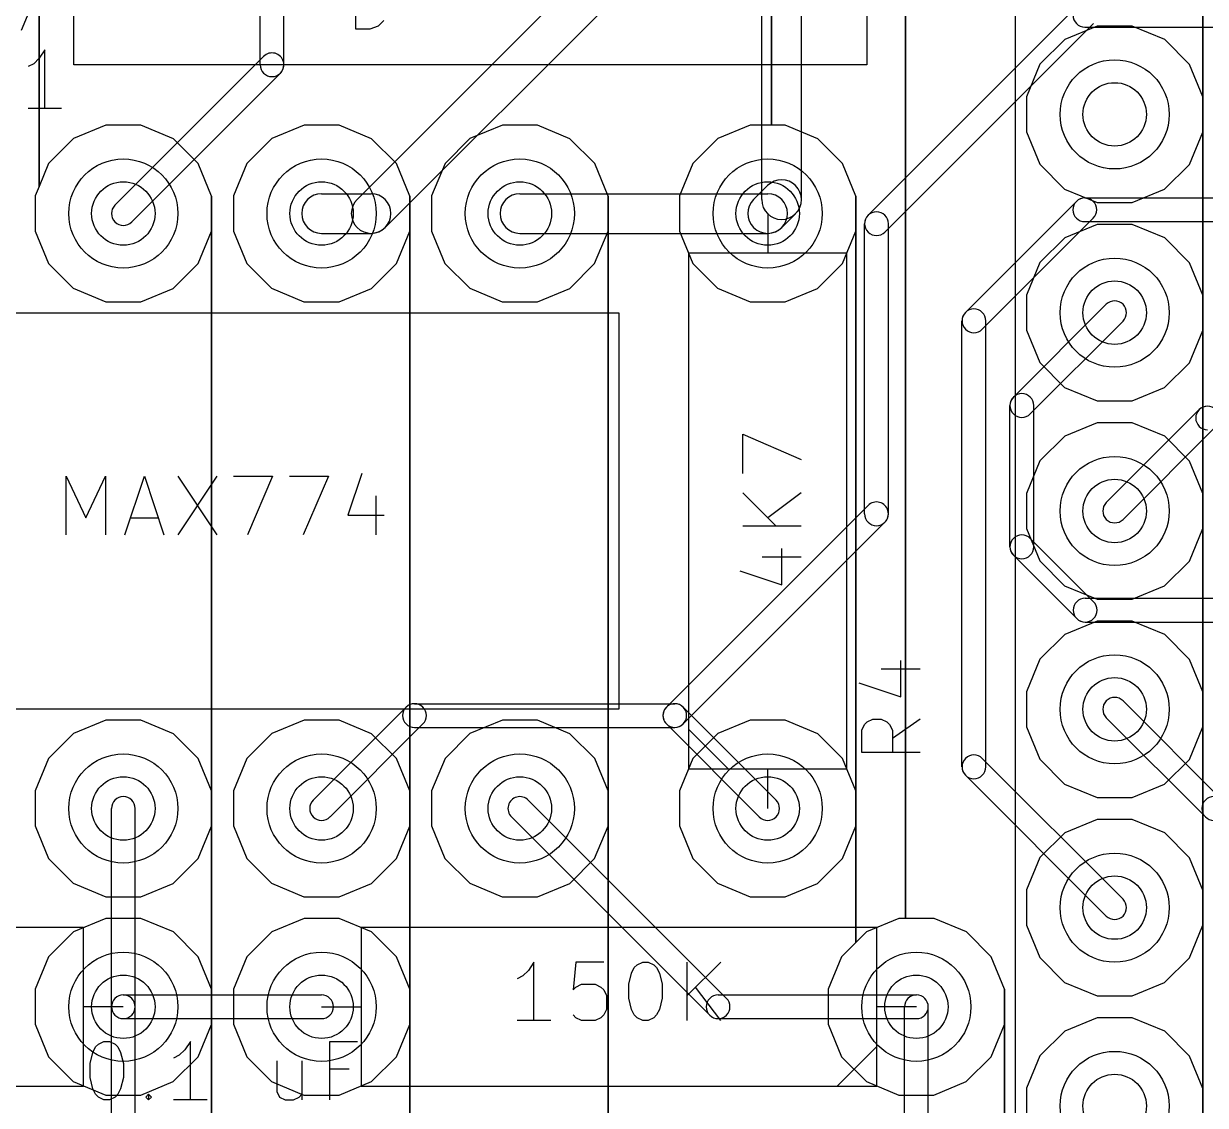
# Model space of a CAD drawing. Extents: x 10 to 410, y -287 to -10.
# Drawn here: x 171.44 to 186.58, y -142.23 to -128.38 of the extents above; entities that cross this region are included whole.
import ezdxf

# ---------------------------------------------------------------- set-up
doc = ezdxf.new("R2010")
doc.units = 0
doc.header["$MEASUREMENT"] = 0
doc.layers.add('Black', color=250, linetype='CONTINUOUS')
doc.layers.add('White', color=7, linetype='CONTINUOUS')

msp = doc.modelspace()

# ---------------------------------------------------------------- linework, layer by layer
at = {"layer": 'BLACK'}
for p, q in [((182.74, -139.84), (182.74, -114.076)), ((182.74, -114.076), (182.74, -139.84)), ((182.74, -139.84), (182.74, -114.076)), ((182.74, -114.076), (182.74, -139.84)), ((184.15, -146.05), (184.15, -120.65)), ((172.085, -128.905), (172.085, -125.095)), ((182.245, -125.095), (182.245, -128.905)), ((186.55, -129.316), (186.55, -126.776)), ((186.55, -126.776), (186.55, -129.316)), ((186.55, -129.316), (186.55, -126.776)), ((186.55, -126.776), (186.55, -129.316)), ((171.641, -130.462), (171.641, -127.346)), ((171.641, -127.346), (171.641, -130.462)), ((171.641, -130.462), (171.641, -127.346)), ((171.641, -127.346), (171.641, -130.462)), ((175.699, -128.447), (175.699, -127.697)), ((181.026, -129.68), (181.026, -127.803)), ((181.026, -127.803), (181.026, -129.68)), ((181.026, -129.68), (181.026, -127.803)), ((181.026, -127.803), (181.026, -129.68)), ((171.417, -128.463), (171.64, -127.927)), ((171.417, -128.463), (171.64, -127.927)), ((176.056, -128.339), (175.984, -128.411)), ((175.877, -128.447), (175.699, -128.447)), ((175.984, -128.411), (175.877, -128.447)), ((185.196, -128.41), (184.781, -128.581)), ((185.196, -128.41), (184.781, -128.581)), ((185.646, -128.41), (185.196, -128.41)), ((185.646, -128.41), (185.196, -128.41)), ((186.061, -128.582), (185.646, -128.41)), ((186.061, -128.582), (185.646, -128.41)), ((184.781, -128.581), (184.462, -128.899)), ((184.781, -128.581), (184.462, -128.899)), ((186.379, -128.901), (186.061, -128.582)), ((186.379, -128.901), (186.061, -128.582)), ((171.644, -128.82), (171.573, -128.891)), ((171.716, -128.713), (171.644, -128.82)), ((171.716, -129.463), (171.716, -128.713)), ((171.573, -128.891), (171.502, -128.927)), ((182.245, -128.905), (172.085, -128.905)), ((184.462, -128.899), (184.29, -129.314)), ((184.462, -128.899), (184.29, -129.314)), ((186.55, -129.316), (186.379, -128.901)), ((186.55, -129.316), (186.379, -128.901)), ((184.29, -129.314), (184.29, -129.764)), ((184.29, -129.314), (184.29, -129.764)), ((186.55, -131.856), (186.55, -129.316)), ((186.55, -129.766), (186.55, -129.316)), ((186.55, -129.316), (186.55, -131.856)), ((186.55, -131.856), (186.55, -129.316)), ((186.55, -129.766), (186.55, -129.316)), ((186.55, -129.316), (186.55, -131.856)), ((171.93, -129.463), (171.502, -129.463)), ((172.496, -129.68), (172.081, -129.851)), ((172.496, -129.68), (172.081, -129.851)), ((172.946, -129.68), (172.496, -129.68)), ((172.946, -129.68), (172.496, -129.68)), ((173.361, -129.852), (172.946, -129.68)), ((173.361, -129.852), (172.946, -129.68)), ((175.036, -129.68), (174.621, -129.851)), ((175.036, -129.68), (174.621, -129.851)), ((175.486, -129.68), (175.036, -129.68)), ((175.486, -129.68), (175.036, -129.68)), ((175.901, -129.852), (175.486, -129.68)), ((175.901, -129.852), (175.486, -129.68)), ((177.576, -129.68), (177.161, -129.851)), ((177.576, -129.68), (177.161, -129.851)), ((178.026, -129.68), (177.576, -129.68)), ((178.026, -129.68), (177.576, -129.68)), ((178.441, -129.852), (178.026, -129.68)), ((178.441, -129.852), (178.026, -129.68)), ((180.751, -129.68), (180.336, -129.851)), ((180.751, -129.68), (180.336, -129.851)), ((181.026, -129.68), (180.751, -129.68)), ((181.026, -129.68), (180.751, -129.68)), ((181.201, -129.68), (181.026, -129.68)), ((181.201, -129.68), (181.026, -129.68)), ((181.616, -129.852), (181.201, -129.68)), ((181.616, -129.852), (181.201, -129.68)), ((172.081, -129.851), (171.762, -130.169)), ((172.081, -129.851), (171.762, -130.169)), ((173.679, -130.171), (173.361, -129.852)), ((173.679, -130.171), (173.361, -129.852)), ((174.621, -129.851), (174.302, -130.169)), ((174.621, -129.851), (174.302, -130.169)), ((176.219, -130.171), (175.901, -129.852)), ((176.219, -130.171), (175.901, -129.852)), ((177.161, -129.851), (176.842, -130.169)), ((177.161, -129.851), (176.842, -130.169)), ((178.759, -130.171), (178.441, -129.852)), ((178.759, -130.171), (178.441, -129.852)), ((180.336, -129.851), (180.017, -130.169)), ((180.336, -129.851), (180.017, -130.169)), ((181.934, -130.171), (181.616, -129.852)), ((181.934, -130.171), (181.616, -129.852)), ((184.29, -129.764), (184.461, -130.179)), ((184.29, -129.764), (184.461, -130.179)), ((186.378, -130.181), (186.55, -129.766)), ((186.378, -130.181), (186.55, -129.766)), ((171.762, -130.169), (171.641, -130.462)), ((171.762, -130.169), (171.641, -130.462)), ((173.85, -130.586), (173.679, -130.171)), ((173.85, -130.586), (173.679, -130.171)), ((174.302, -130.169), (174.13, -130.584)), ((174.302, -130.169), (174.13, -130.584)), ((176.39, -130.586), (176.219, -130.171)), ((176.39, -130.586), (176.219, -130.171)), ((176.842, -130.169), (176.67, -130.584)), ((176.842, -130.169), (176.67, -130.584)), ((178.93, -130.586), (178.759, -130.171)), ((178.93, -130.586), (178.759, -130.171)), ((180.017, -130.169), (179.845, -130.584)), ((180.017, -130.169), (179.845, -130.584)), ((182.105, -130.586), (181.934, -130.171)), ((182.105, -130.586), (181.934, -130.171)), ((184.461, -130.179), (184.779, -130.498)), ((184.461, -130.179), (184.779, -130.498)), ((186.059, -130.499), (186.378, -130.181)), ((186.059, -130.499), (186.378, -130.181)), ((171.641, -130.462), (171.59, -130.584)), ((171.641, -130.462), (171.59, -130.584)), ((184.779, -130.498), (185.194, -130.67)), ((184.779, -130.498), (185.194, -130.67)), ((185.644, -130.67), (186.059, -130.499)), ((185.644, -130.67), (186.059, -130.499)), ((171.59, -130.584), (171.59, -131.034)), ((171.59, -130.584), (171.59, -131.034)), ((173.85, -138.206), (173.85, -130.586)), ((173.85, -131.036), (173.85, -130.586)), ((173.85, -130.586), (173.85, -138.206)), ((173.85, -138.206), (173.85, -130.586)), ((173.85, -131.036), (173.85, -130.586)), ((173.85, -130.586), (173.85, -138.206)), ((174.13, -130.584), (174.13, -131.034)), ((174.13, -130.584), (174.13, -131.034)), ((176.39, -138.206), (176.39, -130.586)), ((176.39, -131.036), (176.39, -130.586)), ((176.39, -130.586), (176.39, -138.206)), ((176.39, -138.206), (176.39, -130.586)), ((176.39, -131.036), (176.39, -130.586)), ((176.39, -130.586), (176.39, -138.206)), ((176.67, -130.584), (176.67, -131.034)), ((176.67, -130.584), (176.67, -131.034)), ((178.93, -138.206), (178.93, -130.586)), ((178.93, -131.036), (178.93, -130.586)), ((178.93, -130.586), (178.93, -138.206)), ((178.93, -138.206), (178.93, -130.586)), ((178.93, -131.036), (178.93, -130.586)), ((178.93, -130.586), (178.93, -138.206)), ((179.845, -130.584), (179.845, -131.034)), ((179.845, -130.584), (179.845, -131.034)), ((182.105, -138.206), (182.105, -130.586)), ((182.105, -131.036), (182.105, -130.586)), ((182.105, -130.586), (182.105, -138.206)), ((182.105, -138.206), (182.105, -130.586)), ((182.105, -131.036), (182.105, -130.586)), ((182.105, -130.586), (182.105, -138.206)), ((185.194, -130.67), (185.644, -130.67)), ((185.194, -130.67), (185.644, -130.67)), ((180.975, -130.81), (180.975, -131.318)), ((185.196, -130.95), (184.781, -131.121)), ((185.196, -130.95), (184.781, -131.121)), ((185.646, -130.95), (185.196, -130.95)), ((185.646, -130.95), (185.196, -130.95)), ((186.061, -131.122), (185.646, -130.95)), ((186.061, -131.122), (185.646, -130.95)), ((171.59, -131.034), (171.761, -131.449)), ((171.59, -131.034), (171.761, -131.449)), ((173.678, -131.451), (173.85, -131.036)), ((173.678, -131.451), (173.85, -131.036)), ((174.13, -131.034), (174.301, -131.449)), ((174.13, -131.034), (174.301, -131.449)), ((176.218, -131.451), (176.39, -131.036)), ((176.218, -131.451), (176.39, -131.036)), ((176.67, -131.034), (176.841, -131.449)), ((176.67, -131.034), (176.841, -131.449)), ((178.758, -131.451), (178.93, -131.036)), ((178.758, -131.451), (178.93, -131.036)), ((179.845, -131.034), (180.016, -131.449)), ((179.845, -131.034), (180.016, -131.449)), ((181.933, -131.451), (182.105, -131.036)), ((181.933, -131.451), (182.105, -131.036)), ((184.781, -131.121), (184.462, -131.439)), ((184.781, -131.121), (184.462, -131.439)), ((186.379, -131.441), (186.061, -131.122)), ((186.379, -131.441), (186.061, -131.122)), ((180.975, -131.318), (179.959, -131.318)), ((179.959, -131.318), (179.959, -137.922)), ((181.991, -131.318), (180.975, -131.318)), ((181.991, -137.922), (181.991, -131.318)), ((171.761, -131.449), (172.079, -131.768)), ((171.761, -131.449), (172.079, -131.768)), ((173.359, -131.769), (173.678, -131.451)), ((173.359, -131.769), (173.678, -131.451)), ((174.301, -131.449), (174.619, -131.768)), ((174.301, -131.449), (174.619, -131.768)), ((175.899, -131.769), (176.218, -131.451)), ((175.899, -131.769), (176.218, -131.451)), ((176.841, -131.449), (177.159, -131.768)), ((176.841, -131.449), (177.159, -131.768)), ((178.439, -131.769), (178.758, -131.451)), ((178.439, -131.769), (178.758, -131.451)), ((180.016, -131.449), (180.334, -131.768)), ((180.016, -131.449), (180.334, -131.768)), ((181.614, -131.769), (181.933, -131.451)), ((181.614, -131.769), (181.933, -131.451)), ((184.462, -131.439), (184.29, -131.854)), ((184.462, -131.439), (184.29, -131.854)), ((186.55, -131.856), (186.379, -131.441)), ((186.55, -131.856), (186.379, -131.441)), ((172.079, -131.768), (172.494, -131.94)), ((172.079, -131.768), (172.494, -131.94)), ((172.944, -131.94), (173.359, -131.769)), ((172.944, -131.94), (173.359, -131.769)), ((174.619, -131.768), (175.034, -131.94)), ((174.619, -131.768), (175.034, -131.94)), ((175.484, -131.94), (175.899, -131.769)), ((175.484, -131.94), (175.899, -131.769)), ((177.159, -131.768), (177.574, -131.94)), ((177.159, -131.768), (177.574, -131.94)), ((178.024, -131.94), (178.439, -131.769)), ((178.024, -131.94), (178.439, -131.769)), ((180.334, -131.768), (180.749, -131.94)), ((180.334, -131.768), (180.749, -131.94)), ((181.199, -131.94), (181.614, -131.769)), ((181.199, -131.94), (181.614, -131.769)), ((184.29, -131.854), (184.29, -132.304)), ((184.29, -131.854), (184.29, -132.304)), ((186.55, -134.396), (186.55, -131.856)), ((186.55, -132.306), (186.55, -131.856)), ((186.55, -131.856), (186.55, -134.396)), ((186.55, -134.396), (186.55, -131.856)), ((186.55, -132.306), (186.55, -131.856)), ((186.55, -131.856), (186.55, -134.396)), ((172.494, -131.94), (172.944, -131.94)), ((172.494, -131.94), (172.944, -131.94)), ((175.034, -131.94), (175.484, -131.94)), ((175.034, -131.94), (175.484, -131.94)), ((177.574, -131.94), (178.024, -131.94)), ((177.574, -131.94), (178.024, -131.94)), ((180.749, -131.94), (181.199, -131.94)), ((180.749, -131.94), (181.199, -131.94)), ((168.91, -132.08), (179.07, -132.08)), ((179.07, -132.08), (179.07, -137.16)), ((184.29, -132.304), (184.461, -132.719)), ((184.29, -132.304), (184.461, -132.719)), ((186.378, -132.721), (186.55, -132.306)), ((186.378, -132.721), (186.55, -132.306)), ((184.461, -132.719), (184.779, -133.038)), ((184.461, -132.719), (184.779, -133.038)), ((186.059, -133.039), (186.378, -132.721)), ((186.059, -133.039), (186.378, -132.721)), ((184.779, -133.038), (185.194, -133.21)), ((184.779, -133.038), (185.194, -133.21)), ((185.644, -133.21), (186.059, -133.039)), ((185.644, -133.21), (186.059, -133.039)), ((185.194, -133.21), (185.644, -133.21)), ((185.194, -133.21), (185.644, -133.21)), ((185.196, -133.49), (184.781, -133.661)), ((185.196, -133.49), (184.781, -133.661)), ((185.646, -133.49), (185.196, -133.49)), ((185.646, -133.49), (185.196, -133.49)), ((186.061, -133.662), (185.646, -133.49)), ((186.061, -133.662), (185.646, -133.49)), ((180.656, -134.138), (180.656, -133.638)), ((180.656, -133.638), (181.406, -133.959)), ((184.781, -133.661), (184.462, -133.979)), ((184.781, -133.661), (184.462, -133.979)), ((186.379, -133.981), (186.061, -133.662)), ((186.379, -133.981), (186.061, -133.662)), ((184.462, -133.979), (184.29, -134.394)), ((184.462, -133.979), (184.29, -134.394)), ((186.55, -134.396), (186.379, -133.981)), ((186.55, -134.396), (186.379, -133.981)), ((171.99, -134.924), (171.99, -134.174)), ((171.99, -134.174), (172.24, -134.709)), ((172.24, -134.709), (172.49, -134.174)), ((172.49, -134.174), (172.49, -134.924)), ((172.74, -134.924), (172.99, -134.174)), ((172.99, -134.174), (173.24, -134.924)), ((173.419, -134.174), (173.919, -134.924)), ((173.919, -134.174), (173.419, -134.924)), ((174.133, -134.174), (174.633, -134.174)), ((174.633, -134.174), (174.311, -134.924)), ((174.847, -134.174), (175.347, -134.174)), ((175.347, -134.174), (175.026, -134.924)), ((175.776, -134.138), (175.597, -134.674)), ((175.954, -134.424), (175.954, -134.924)), ((180.656, -134.388), (181.084, -134.816)), ((181.406, -134.388), (180.977, -134.709)), ((184.29, -134.394), (184.29, -134.844)), ((184.29, -134.394), (184.29, -134.844)), ((186.55, -136.936), (186.55, -134.396)), ((186.55, -134.846), (186.55, -134.396)), ((186.55, -134.396), (186.55, -136.936)), ((186.55, -136.936), (186.55, -134.396)), ((186.55, -134.846), (186.55, -134.396)), ((186.55, -134.396), (186.55, -136.936)), ((172.811, -134.709), (173.169, -134.709)), ((175.597, -134.674), (176.061, -134.674)), ((181.406, -134.816), (180.656, -134.816)), ((184.29, -134.844), (184.461, -135.259)), ((184.29, -134.844), (184.461, -135.259)), ((186.378, -135.261), (186.55, -134.846)), ((186.378, -135.261), (186.55, -134.846)), ((181.156, -135.566), (181.156, -135.102)), ((180.906, -135.209), (181.406, -135.209)), ((184.461, -135.259), (184.779, -135.578)), ((184.461, -135.259), (184.779, -135.578)), ((186.059, -135.579), (186.378, -135.261)), ((186.059, -135.579), (186.378, -135.261)), ((180.62, -135.388), (181.156, -135.566)), ((184.779, -135.578), (185.194, -135.75)), ((184.779, -135.578), (185.194, -135.75)), ((185.644, -135.75), (186.059, -135.579)), ((185.644, -135.75), (186.059, -135.579)), ((185.194, -135.75), (185.644, -135.75)), ((185.194, -135.75), (185.644, -135.75)), ((185.196, -136.03), (184.781, -136.201)), ((185.196, -136.03), (184.781, -136.201)), ((185.646, -136.03), (185.196, -136.03)), ((185.646, -136.03), (185.196, -136.03)), ((186.061, -136.202), (185.646, -136.03)), ((186.061, -136.202), (185.646, -136.03)), ((184.781, -136.201), (184.462, -136.519)), ((184.781, -136.201), (184.462, -136.519)), ((186.379, -136.521), (186.061, -136.202)), ((186.379, -136.521), (186.061, -136.202)), ((182.68, -136.999), (182.68, -136.535)), ((184.462, -136.519), (184.29, -136.934)), ((184.462, -136.519), (184.29, -136.934)), ((186.55, -136.936), (186.379, -136.521)), ((186.55, -136.936), (186.379, -136.521)), ((182.43, -136.642), (182.93, -136.642)), ((182.144, -136.821), (182.68, -136.999)), ((184.29, -136.934), (184.29, -137.384)), ((184.29, -136.934), (184.29, -137.384)), ((186.55, -139.476), (186.55, -136.936)), ((186.55, -137.386), (186.55, -136.936)), ((186.55, -136.936), (186.55, -139.476)), ((186.55, -139.476), (186.55, -136.936)), ((186.55, -137.386), (186.55, -136.936)), ((186.55, -136.936), (186.55, -139.476)), ((179.07, -137.16), (168.91, -137.16)), ((172.496, -137.3), (172.081, -137.471)), ((172.496, -137.3), (172.081, -137.471)), ((172.946, -137.3), (172.496, -137.3)), ((172.946, -137.3), (172.496, -137.3)), ((173.361, -137.472), (172.946, -137.3)), ((173.361, -137.472), (172.946, -137.3)), ((175.036, -137.3), (174.621, -137.471)), ((175.036, -137.3), (174.621, -137.471)), ((175.486, -137.3), (175.036, -137.3)), ((175.486, -137.3), (175.036, -137.3)), ((175.901, -137.472), (175.486, -137.3)), ((175.901, -137.472), (175.486, -137.3)), ((177.576, -137.3), (177.161, -137.471)), ((177.576, -137.3), (177.161, -137.471)), ((178.026, -137.3), (177.576, -137.3)), ((178.026, -137.3), (177.576, -137.3)), ((178.441, -137.472), (178.026, -137.3)), ((178.441, -137.472), (178.026, -137.3)), ((180.751, -137.3), (180.336, -137.471)), ((180.751, -137.3), (180.336, -137.471)), ((181.201, -137.3), (180.751, -137.3)), ((181.201, -137.3), (180.751, -137.3)), ((181.616, -137.472), (181.201, -137.3)), ((181.616, -137.472), (181.201, -137.3)), ((182.251, -137.321), (182.322, -137.285)), ((182.322, -137.285), (182.43, -137.285)), ((182.43, -137.285), (182.501, -137.321)), ((182.93, -137.285), (182.572, -137.535)), ((180.467, -137.922), (179.959, -137.414)), ((182.18, -137.428), (182.215, -137.356)), ((182.18, -137.714), (182.18, -137.428)), ((182.215, -137.356), (182.251, -137.321)), ((182.501, -137.321), (182.537, -137.356)), ((182.537, -137.356), (182.572, -137.428)), ((182.572, -137.428), (182.572, -137.714)), ((184.29, -137.384), (184.461, -137.799)), ((184.29, -137.384), (184.461, -137.799)), ((186.378, -137.801), (186.55, -137.386)), ((186.378, -137.801), (186.55, -137.386)), ((172.081, -137.471), (171.762, -137.789)), ((172.081, -137.471), (171.762, -137.789)), ((173.679, -137.791), (173.361, -137.472)), ((173.679, -137.791), (173.361, -137.472)), ((174.621, -137.471), (174.302, -137.789)), ((174.621, -137.471), (174.302, -137.789)), ((176.219, -137.791), (175.901, -137.472)), ((176.219, -137.791), (175.901, -137.472)), ((177.161, -137.471), (176.842, -137.789)), ((177.161, -137.471), (176.842, -137.789)), ((178.759, -137.791), (178.441, -137.472)), ((178.759, -137.791), (178.441, -137.472)), ((180.336, -137.471), (180.017, -137.789)), ((180.336, -137.471), (180.017, -137.789)), ((181.934, -137.791), (181.616, -137.472)), ((181.934, -137.791), (181.616, -137.472)), ((182.93, -137.714), (182.18, -137.714)), ((171.762, -137.789), (171.59, -138.204)), ((171.762, -137.789), (171.59, -138.204)), ((173.85, -138.206), (173.679, -137.791)), ((173.85, -138.206), (173.679, -137.791)), ((174.302, -137.789), (174.13, -138.204)), ((174.302, -137.789), (174.13, -138.204)), ((176.39, -138.206), (176.219, -137.791)), ((176.39, -138.206), (176.219, -137.791)), ((176.842, -137.789), (176.67, -138.204)), ((176.842, -137.789), (176.67, -138.204)), ((178.93, -138.206), (178.759, -137.791)), ((178.93, -138.206), (178.759, -137.791)), ((180.017, -137.789), (179.845, -138.204)), ((180.017, -137.789), (179.845, -138.204)), ((182.105, -138.206), (181.934, -137.791)), ((182.105, -138.206), (181.934, -137.791)), ((184.461, -137.799), (184.779, -138.118)), ((184.461, -137.799), (184.779, -138.118)), ((186.059, -138.119), (186.378, -137.801)), ((186.059, -138.119), (186.378, -137.801)), ((179.959, -137.922), (181.991, -137.922)), ((180.975, -138.43), (180.975, -137.922)), ((171.59, -138.204), (171.59, -138.654)), ((171.59, -138.204), (171.59, -138.654)), ((173.85, -140.746), (173.85, -138.206)), ((173.85, -138.656), (173.85, -138.206)), ((173.85, -138.206), (173.85, -140.746)), ((173.85, -140.746), (173.85, -138.206)), ((173.85, -138.656), (173.85, -138.206)), ((173.85, -138.206), (173.85, -140.746)), ((174.13, -138.204), (174.13, -138.654)), ((174.13, -138.204), (174.13, -138.654)), ((176.39, -140.746), (176.39, -138.206)), ((176.39, -138.656), (176.39, -138.206)), ((176.39, -138.206), (176.39, -140.746)), ((176.39, -140.746), (176.39, -138.206)), ((176.39, -138.656), (176.39, -138.206)), ((176.39, -138.206), (176.39, -140.746)), ((176.67, -138.204), (176.67, -138.654)), ((176.67, -138.204), (176.67, -138.654)), ((178.93, -146.337), (178.93, -138.206)), ((178.93, -138.656), (178.93, -138.206)), ((178.93, -138.206), (178.93, -146.337)), ((178.93, -146.337), (178.93, -138.206)), ((178.93, -138.656), (178.93, -138.206)), ((178.93, -138.206), (178.93, -146.337)), ((179.845, -138.204), (179.845, -138.654)), ((179.845, -138.204), (179.845, -138.654)), ((182.105, -140.146), (182.105, -138.206)), ((182.105, -138.656), (182.105, -138.206)), ((182.105, -138.206), (182.105, -140.146)), ((182.105, -140.146), (182.105, -138.206)), ((182.105, -138.656), (182.105, -138.206)), ((182.105, -138.206), (182.105, -140.146)), ((184.779, -138.118), (185.194, -138.29)), ((184.779, -138.118), (185.194, -138.29)), ((185.644, -138.29), (186.059, -138.119)), ((185.644, -138.29), (186.059, -138.119)), ((185.194, -138.29), (185.644, -138.29)), ((185.194, -138.29), (185.644, -138.29)), ((171.59, -138.654), (171.761, -139.069)), ((171.59, -138.654), (171.761, -139.069)), ((173.678, -139.071), (173.85, -138.656)), ((173.678, -139.071), (173.85, -138.656)), ((174.13, -138.654), (174.301, -139.069)), ((174.13, -138.654), (174.301, -139.069)), ((176.218, -139.071), (176.39, -138.656)), ((176.218, -139.071), (176.39, -138.656)), ((176.67, -138.654), (176.841, -139.069)), ((176.67, -138.654), (176.841, -139.069)), ((178.758, -139.071), (178.93, -138.656)), ((178.758, -139.071), (178.93, -138.656)), ((179.845, -138.654), (180.016, -139.069)), ((179.845, -138.654), (180.016, -139.069)), ((181.933, -139.071), (182.105, -138.656)), ((181.933, -139.071), (182.105, -138.656)), ((185.196, -138.57), (184.781, -138.741)), ((185.196, -138.57), (184.781, -138.741)), ((185.646, -138.57), (185.196, -138.57)), ((185.646, -138.57), (185.196, -138.57)), ((186.061, -138.742), (185.646, -138.57)), ((186.061, -138.742), (185.646, -138.57)), ((184.781, -138.741), (184.462, -139.059)), ((184.781, -138.741), (184.462, -139.059)), ((186.379, -139.061), (186.061, -138.742)), ((186.379, -139.061), (186.061, -138.742)), ((171.761, -139.069), (172.079, -139.388)), ((171.761, -139.069), (172.079, -139.388)), ((173.359, -139.389), (173.678, -139.071)), ((173.359, -139.389), (173.678, -139.071)), ((174.301, -139.069), (174.619, -139.388)), ((174.301, -139.069), (174.619, -139.388)), ((175.899, -139.389), (176.218, -139.071)), ((175.899, -139.389), (176.218, -139.071)), ((176.841, -139.069), (177.159, -139.388)), ((176.841, -139.069), (177.159, -139.388)), ((178.439, -139.389), (178.758, -139.071)), ((178.439, -139.389), (178.758, -139.071)), ((180.016, -139.069), (180.334, -139.388)), ((180.016, -139.069), (180.334, -139.388)), ((181.614, -139.389), (181.933, -139.071)), ((181.614, -139.389), (181.933, -139.071)), ((184.462, -139.059), (184.29, -139.474)), ((184.462, -139.059), (184.29, -139.474)), ((186.55, -139.476), (186.379, -139.061)), ((186.55, -139.476), (186.379, -139.061)), ((172.079, -139.388), (172.494, -139.56)), ((172.079, -139.388), (172.494, -139.56)), ((172.944, -139.56), (173.359, -139.389)), ((172.944, -139.56), (173.359, -139.389)), ((174.619, -139.388), (175.034, -139.56)), ((174.619, -139.388), (175.034, -139.56)), ((175.484, -139.56), (175.899, -139.389)), ((175.484, -139.56), (175.899, -139.389)), ((177.159, -139.388), (177.574, -139.56)), ((177.159, -139.388), (177.574, -139.56)), ((178.024, -139.56), (178.439, -139.389)), ((178.024, -139.56), (178.439, -139.389)), ((180.334, -139.388), (180.749, -139.56)), ((180.334, -139.388), (180.749, -139.56)), ((181.199, -139.56), (181.614, -139.389)), ((181.199, -139.56), (181.614, -139.389)), ((172.494, -139.56), (172.944, -139.56)), ((172.494, -139.56), (172.944, -139.56)), ((175.034, -139.56), (175.484, -139.56)), ((175.034, -139.56), (175.484, -139.56)), ((177.574, -139.56), (178.024, -139.56)), ((177.574, -139.56), (178.024, -139.56)), ((180.749, -139.56), (181.199, -139.56)), ((180.749, -139.56), (181.199, -139.56)), ((184.29, -139.474), (184.29, -139.924)), ((184.29, -139.474), (184.29, -139.924)), ((186.55, -142.016), (186.55, -139.476)), ((186.55, -139.926), (186.55, -139.476)), ((186.55, -139.476), (186.55, -142.016)), ((186.55, -142.016), (186.55, -139.476)), ((186.55, -139.926), (186.55, -139.476)), ((186.55, -139.476), (186.55, -142.016)), ((172.496, -139.84), (172.081, -140.011)), ((172.496, -139.84), (172.081, -140.011)), ((172.946, -139.84), (172.496, -139.84)), ((172.946, -139.84), (172.496, -139.84)), ((173.361, -140.012), (172.946, -139.84)), ((173.361, -140.012), (172.946, -139.84)), ((175.036, -139.84), (174.621, -140.011)), ((175.036, -139.84), (174.621, -140.011)), ((175.486, -139.84), (175.036, -139.84)), ((175.486, -139.84), (175.036, -139.84)), ((175.901, -140.012), (175.486, -139.84)), ((175.901, -140.012), (175.486, -139.84)), ((182.656, -139.84), (182.241, -140.011)), ((182.656, -139.84), (182.241, -140.011)), ((182.74, -139.84), (182.656, -139.84)), ((182.74, -139.84), (182.656, -139.84)), ((183.106, -139.84), (182.74, -139.84)), ((183.106, -139.84), (182.74, -139.84)), ((183.521, -140.012), (183.106, -139.84)), ((183.521, -140.012), (183.106, -139.84)), ((172.212, -139.954), (165.608, -139.954)), ((172.081, -140.011), (171.762, -140.329)), ((172.081, -140.011), (171.762, -140.329)), ((172.212, -140.97), (172.212, -139.954)), ((173.679, -140.331), (173.361, -140.012)), ((173.679, -140.331), (173.361, -140.012)), ((174.621, -140.011), (174.302, -140.329)), ((174.621, -140.011), (174.302, -140.329)), ((182.372, -139.954), (175.768, -139.954)), ((175.768, -139.954), (175.768, -140.97)), ((176.219, -140.331), (175.901, -140.012)), ((176.219, -140.331), (175.901, -140.012)), ((182.241, -140.011), (182.105, -140.146)), ((182.241, -140.011), (182.105, -140.146)), ((182.372, -141.986), (182.372, -139.954)), ((183.839, -140.331), (183.521, -140.012)), ((183.839, -140.331), (183.521, -140.012)), ((184.29, -139.924), (184.461, -140.339)), ((184.29, -139.924), (184.461, -140.339)), ((186.378, -140.341), (186.55, -139.926)), ((186.378, -140.341), (186.55, -139.926)), ((182.105, -140.146), (181.922, -140.329)), ((182.105, -140.146), (181.922, -140.329)), ((171.762, -140.329), (171.59, -140.744)), ((171.762, -140.329), (171.59, -140.744)), ((173.85, -140.746), (173.679, -140.331)), ((173.85, -140.746), (173.679, -140.331)), ((174.302, -140.329), (174.13, -140.744)), ((174.302, -140.329), (174.13, -140.744)), ((176.39, -140.746), (176.219, -140.331)), ((176.39, -140.746), (176.219, -140.331)), ((181.922, -140.329), (181.75, -140.744)), ((181.922, -140.329), (181.75, -140.744)), ((184.01, -140.746), (183.839, -140.331)), ((184.01, -140.746), (183.839, -140.331)), ((184.461, -140.339), (184.779, -140.658)), ((184.461, -140.339), (184.779, -140.658)), ((177.981, -140.397), (177.909, -140.504)), ((177.981, -141.147), (177.981, -140.397)), ((178.516, -140.397), (178.481, -140.754)), ((178.874, -140.397), (178.516, -140.397)), ((179.231, -140.539), (179.266, -140.468)), ((179.266, -140.468), (179.302, -140.432)), ((179.302, -140.432), (179.374, -140.397)), ((179.374, -140.397), (179.445, -140.397)), ((179.445, -140.397), (179.516, -140.432)), ((179.516, -140.432), (179.552, -140.468)), ((179.552, -140.468), (179.588, -140.539)), ((179.945, -141.147), (179.945, -140.397)), ((180.374, -140.397), (179.945, -140.825)), ((186.059, -140.659), (186.378, -140.341)), ((186.059, -140.659), (186.378, -140.341)), ((177.838, -140.575), (177.766, -140.611)), ((177.909, -140.504), (177.838, -140.575)), ((179.195, -140.682), (179.231, -140.539)), ((179.588, -140.539), (179.624, -140.682)), ((171.59, -140.744), (171.59, -141.194)), ((171.59, -140.744), (171.59, -141.194)), ((173.85, -143.921), (173.85, -140.746)), ((173.85, -141.196), (173.85, -140.746)), ((173.85, -140.746), (173.85, -143.921)), ((173.85, -143.921), (173.85, -140.746)), ((173.85, -141.196), (173.85, -140.746)), ((173.85, -140.746), (173.85, -143.921)), ((174.13, -140.744), (174.13, -141.194)), ((174.13, -140.744), (174.13, -141.194)), ((176.39, -143.688), (176.39, -140.746)), ((176.39, -141.196), (176.39, -140.746)), ((176.39, -140.746), (176.39, -143.688)), ((176.39, -143.688), (176.39, -140.746)), ((176.39, -141.196), (176.39, -140.746)), ((176.39, -140.746), (176.39, -143.688)), ((178.481, -140.754), (178.516, -140.718)), ((178.516, -140.718), (178.588, -140.682)), ((178.588, -140.682), (178.766, -140.682)), ((178.766, -140.682), (178.838, -140.718)), ((178.838, -140.718), (178.874, -140.754)), ((178.874, -140.754), (178.909, -140.825)), ((179.195, -140.861), (179.195, -140.682)), ((179.624, -140.682), (179.624, -140.861)), ((180.374, -141.147), (180.052, -140.718)), ((181.75, -140.744), (181.75, -141.194)), ((181.75, -140.744), (181.75, -141.194)), ((184.01, -150.039), (184.01, -140.746)), ((184.01, -141.196), (184.01, -140.746)), ((184.01, -140.746), (184.01, -150.039)), ((184.01, -150.039), (184.01, -140.746)), ((184.01, -141.196), (184.01, -140.746)), ((184.01, -140.746), (184.01, -150.039)), ((184.779, -140.658), (185.194, -140.83)), ((184.779, -140.658), (185.194, -140.83)), ((185.644, -140.83), (186.059, -140.659)), ((185.644, -140.83), (186.059, -140.659)), ((178.909, -140.825), (178.909, -141.004)), ((179.231, -141.004), (179.195, -140.861)), ((179.624, -140.861), (179.588, -141.004)), ((185.194, -140.83), (185.644, -140.83)), ((185.194, -140.83), (185.644, -140.83)), ((172.72, -140.97), (172.212, -140.97)), ((172.212, -141.986), (172.212, -140.97)), ((175.26, -140.97), (175.768, -140.97)), ((175.768, -140.97), (175.768, -141.986)), ((178.516, -141.111), (178.481, -141.075)), ((178.874, -141.075), (178.838, -141.111)), ((178.909, -141.004), (178.874, -141.075)), ((179.266, -141.075), (179.231, -141.004)), ((179.302, -141.111), (179.266, -141.075)), ((179.552, -141.075), (179.516, -141.111)), ((179.588, -141.004), (179.552, -141.075)), ((182.88, -140.97), (182.372, -140.97)), ((171.59, -141.194), (171.761, -141.609)), ((171.59, -141.194), (171.761, -141.609)), ((173.678, -141.611), (173.85, -141.196)), ((173.678, -141.611), (173.85, -141.196)), ((174.13, -141.194), (174.301, -141.609)), ((174.13, -141.194), (174.301, -141.609)), ((176.218, -141.611), (176.39, -141.196)), ((176.218, -141.611), (176.39, -141.196)), ((178.195, -141.147), (177.766, -141.147)), ((178.588, -141.147), (178.516, -141.111)), ((178.766, -141.147), (178.588, -141.147)), ((178.838, -141.111), (178.766, -141.147)), ((179.374, -141.147), (179.302, -141.111)), ((179.445, -141.147), (179.374, -141.147)), ((179.516, -141.111), (179.445, -141.147)), ((181.75, -141.194), (181.921, -141.609)), ((181.75, -141.194), (181.921, -141.609)), ((183.838, -141.611), (184.01, -141.196)), ((183.838, -141.611), (184.01, -141.196)), ((185.196, -141.11), (184.781, -141.281)), ((185.196, -141.11), (184.781, -141.281)), ((185.646, -141.11), (185.196, -141.11)), ((185.646, -141.11), (185.196, -141.11)), ((186.061, -141.282), (185.646, -141.11)), ((186.061, -141.282), (185.646, -141.11)), ((184.781, -141.281), (184.462, -141.599)), ((184.781, -141.281), (184.462, -141.599)), ((186.379, -141.601), (186.061, -141.282)), ((186.379, -141.601), (186.061, -141.282)), ((172.329, -141.555), (172.365, -141.484)), ((172.365, -141.484), (172.401, -141.448)), ((172.401, -141.448), (172.472, -141.413)), ((172.472, -141.413), (172.544, -141.413)), ((172.544, -141.413), (172.615, -141.448)), ((172.615, -141.448), (172.651, -141.484)), ((172.651, -141.484), (172.686, -141.555)), ((173.508, -141.52), (173.436, -141.591)), ((173.579, -141.413), (173.508, -141.52)), ((173.579, -142.163), (173.579, -141.413)), ((175.365, -142.163), (175.365, -141.413)), ((175.365, -141.413), (175.722, -141.413)), ((182.372, -141.478), (181.864, -141.986)), ((171.761, -141.609), (172.079, -141.928)), ((171.761, -141.609), (172.079, -141.928)), ((172.294, -141.698), (172.329, -141.555)), ((172.294, -141.877), (172.294, -141.698)), ((172.686, -141.555), (172.722, -141.698)), ((172.722, -141.698), (172.722, -141.877)), ((173.359, -141.929), (173.678, -141.611)), ((173.359, -141.929), (173.678, -141.611)), ((173.436, -141.591), (173.365, -141.627)), ((174.301, -141.609), (174.619, -141.928)), ((174.301, -141.609), (174.619, -141.928)), ((174.686, -141.663), (174.686, -142.055)), ((175.008, -141.663), (175.008, -142.163)), ((175.899, -141.929), (176.218, -141.611)), ((175.899, -141.929), (176.218, -141.611)), ((181.921, -141.609), (182.239, -141.928)), ((181.921, -141.609), (182.239, -141.928)), ((183.519, -141.929), (183.838, -141.611)), ((183.519, -141.929), (183.838, -141.611)), ((184.462, -141.599), (184.29, -142.014)), ((184.462, -141.599), (184.29, -142.014)), ((186.55, -142.016), (186.379, -141.601)), ((186.55, -142.016), (186.379, -141.601)), ((175.615, -141.77), (175.365, -141.77)), ((165.608, -141.986), (172.212, -141.986)), ((172.079, -141.928), (172.494, -142.1)), ((172.079, -141.928), (172.494, -142.1)), ((172.329, -142.02), (172.294, -141.877)), ((172.722, -141.877), (172.686, -142.02)), ((172.944, -142.1), (173.359, -141.929)), ((172.944, -142.1), (173.359, -141.929)), ((174.619, -141.928), (175.034, -142.1)), ((174.619, -141.928), (175.034, -142.1)), ((175.484, -142.1), (175.899, -141.929)), ((175.484, -142.1), (175.899, -141.929)), ((175.768, -141.986), (182.372, -141.986)), ((182.239, -141.928), (182.654, -142.1)), ((182.239, -141.928), (182.654, -142.1)), ((183.104, -142.1), (183.519, -141.929)), ((183.104, -142.1), (183.519, -141.929)), ((172.365, -142.091), (172.329, -142.02)), ((172.401, -142.127), (172.365, -142.091)), ((172.472, -142.163), (172.401, -142.127)), ((172.494, -142.1), (172.944, -142.1)), ((172.494, -142.1), (172.944, -142.1)), ((172.615, -142.127), (172.544, -142.163)), ((172.651, -142.091), (172.615, -142.127)), ((172.686, -142.02), (172.651, -142.091)), ((173.008, -142.127), (173.044, -142.091)), ((173.044, -142.163), (173.008, -142.127)), ((173.044, -142.091), (173.079, -142.127)), ((173.044, -142.091), (173.044, -142.163)), ((173.079, -142.127), (173.044, -142.163)), ((174.686, -142.055), (174.722, -142.127)), ((174.722, -142.127), (174.794, -142.163)), ((174.901, -142.163), (174.972, -142.127)), ((174.972, -142.127), (175.008, -142.091)), ((175.034, -142.1), (175.484, -142.1)), ((175.034, -142.1), (175.484, -142.1)), ((182.654, -142.1), (183.104, -142.1)), ((182.654, -142.1), (183.104, -142.1)), ((184.29, -142.014), (184.29, -142.464)), ((184.29, -142.014), (184.29, -142.464)), ((186.55, -144.556), (186.55, -142.016)), ((186.55, -142.466), (186.55, -142.016)), ((186.55, -142.016), (186.55, -144.556)), ((186.55, -144.556), (186.55, -142.016)), ((186.55, -142.466), (186.55, -142.016)), ((186.55, -142.016), (186.55, -144.556)), ((172.544, -142.163), (172.472, -142.163)), ((173.794, -142.163), (173.365, -142.163)), ((174.794, -142.163), (174.901, -142.163))]:
    msp.add_line(p, q, dxfattribs=at)
for centre in [(185.42, -129.54), (185.42, -129.54), (185.42, -129.54), (172.72, -130.81), (172.72, -130.81), (172.72, -130.81), (175.26, -130.81), (175.26, -130.81), (175.26, -130.81), (177.8, -130.81), (177.8, -130.81), (177.8, -130.81), (180.975, -130.81), (180.975, -130.81), (180.975, -130.81), (185.42, -132.08), (185.42, -132.08), (185.42, -132.08), (185.42, -134.62), (185.42, -134.62), (185.42, -134.62), (185.42, -137.16), (185.42, -137.16), (185.42, -137.16), (172.72, -138.43), (172.72, -138.43), (172.72, -138.43), (175.26, -138.43), (175.26, -138.43), (175.26, -138.43), (177.8, -138.43), (177.8, -138.43), (177.8, -138.43), (180.975, -138.43), (180.975, -138.43), (180.975, -138.43), (185.42, -139.7), (185.42, -139.7), (185.42, -139.7), (172.72, -140.97), (172.72, -140.97), (172.72, -140.97), (175.26, -140.97), (175.26, -140.97), (175.26, -140.97), (182.88, -140.97), (182.88, -140.97), (182.88, -140.97), (185.42, -142.24), (185.42, -142.24), (185.42, -142.24)]:
    msp.add_circle(centre, 0.699, dxfattribs=at)
at = {"layer": 'WHITE'}
for p, q in [((180.899, -130.632), (180.899, -121.92)), ((181.407, -130.632), (181.407, -121.92)), ((179.525, -126.82), (175.715, -130.63)), ((174.473, -128.905), (174.473, -127)), ((174.777, -128.905), (174.777, -127)), ((179.885, -127.18), (176.075, -130.99)), ((182.261, -130.832), (184.932, -128.162)), ((182.477, -131.048), (185.147, -128.378)), ((185.039, -128.422), (191.488, -128.422)), ((172.612, -130.702), (174.517, -128.797)), ((172.828, -130.918), (174.733, -129.013)), ((180.973, -130.452), (180.795, -130.63)), ((175.26, -130.556), (175.895, -130.556)), ((177.8, -130.556), (180.975, -130.556)), ((185.038, -130.609), (213.042, -130.609)), ((184.931, -130.654), (183.509, -132.076)), ((181.333, -130.812), (181.155, -130.99)), ((182.217, -134.656), (182.217, -130.94)), ((182.522, -134.656), (182.522, -130.94)), ((185.146, -130.87), (183.724, -132.291)), ((185.038, -130.914), (213.042, -130.914)), ((175.26, -131.064), (175.895, -131.064)), ((177.8, -131.064), (180.975, -131.064)), ((185.312, -131.972), (184.123, -133.162)), ((183.464, -137.897), (183.464, -132.184)), ((183.769, -137.897), (183.769, -132.184)), ((185.528, -132.188), (184.338, -133.377)), ((184.078, -135.079), (184.078, -133.269)), ((184.383, -135.079), (184.383, -133.269)), ((186.503, -133.322), (185.312, -134.512)), ((186.718, -133.537), (185.528, -134.728)), ((179.678, -137.133), (182.261, -134.549)), ((179.893, -137.348), (182.477, -134.764)), ((184.338, -134.971), (185.15, -135.782)), ((184.123, -135.186), (184.934, -135.998)), ((185.042, -135.738), (188.351, -135.738)), ((185.042, -136.042), (188.351, -136.042)), ((176.342, -137.133), (175.152, -138.322)), ((176.45, -137.088), (179.785, -137.088)), ((181.083, -138.322), (179.893, -137.133)), ((185.528, -137.052), (186.798, -138.322)), ((185.312, -137.268), (186.582, -138.538)), ((176.557, -137.348), (175.368, -138.538)), ((176.45, -137.393), (179.785, -137.393)), ((180.867, -138.538), (179.678, -137.348)), ((183.724, -137.789), (185.528, -139.592)), ((183.509, -138.004), (185.312, -139.808)), ((180.448, -140.862), (177.908, -138.322)), ((172.568, -140.97), (172.568, -138.43)), ((172.872, -140.97), (172.872, -138.43)), ((180.232, -141.078), (177.692, -138.538)), ((172.72, -140.818), (175.26, -140.818)), ((180.34, -140.818), (182.88, -140.818)), ((172.568, -144.145), (172.568, -140.97)), ((172.872, -144.145), (172.872, -140.97)), ((182.728, -142.875), (182.728, -140.97)), ((183.032, -142.875), (183.032, -140.97)), ((172.72, -141.122), (175.26, -141.122)), ((180.34, -141.122), (182.88, -141.122))]:
    msp.add_line(p, q, dxfattribs=at)
for centre, radius in [((185.42, -129.54), 0.699), ((185.42, -129.54), 0.406), ((172.72, -130.81), 0.699), ((175.26, -130.81), 0.699), ((177.8, -130.81), 0.699), ((180.975, -130.81), 0.699), ((172.72, -130.81), 0.406), ((175.26, -130.81), 0.406), ((177.8, -130.81), 0.406), ((180.975, -130.81), 0.406), ((185.42, -132.08), 0.699), ((185.42, -132.08), 0.406), ((185.42, -134.62), 0.699), ((185.42, -134.62), 0.406), ((185.42, -137.16), 0.699), ((185.42, -137.16), 0.406), ((172.72, -138.43), 0.699), ((175.26, -138.43), 0.699), ((177.8, -138.43), 0.699), ((180.975, -138.43), 0.699), ((172.72, -138.43), 0.406), ((175.26, -138.43), 0.406), ((177.8, -138.43), 0.406), ((180.975, -138.43), 0.406), ((185.42, -139.7), 0.699), ((185.42, -139.7), 0.406), ((172.72, -140.97), 0.699), ((175.26, -140.97), 0.699), ((182.88, -140.97), 0.699), ((172.72, -140.97), 0.406), ((175.26, -140.97), 0.406), ((182.88, -140.97), 0.406), ((185.42, -142.24), 0.699), ((185.42, -142.24), 0.406)]:
    msp.add_circle(centre, radius, dxfattribs=at)
for centre, radius, start, end in [((185.039, -128.27), 0.152, 90, 270), ((174.625, -128.905), 0.152, 315, 495), ((174.625, -128.905), 0.152, 180, 360), ((181.153, -130.632), 0.254, -45, 135), ((175.26, -130.81), 0.254, 90, 270), ((175.895, -130.81), 0.254, 135, 315), ((175.895, -130.81), 0.254, 270, 450), ((177.8, -130.81), 0.254, 90, 270), ((180.975, -130.81), 0.254, 135, 315), ((181.153, -130.632), 0.254, 180, 360), ((180.975, -130.81), 0.254, 270, 450), ((185.038, -130.762), 0.152, 90, 270), ((185.038, -130.762), 0.152, -45, 135), ((172.72, -130.81), 0.152, 135, 315), ((182.369, -130.94), 0.152, 360, 540), ((182.369, -130.94), 0.152, 135, 315), ((185.42, -132.08), 0.152, -45, 135), ((183.617, -132.184), 0.152, 360, 540), ((183.617, -132.184), 0.152, 135, 315), ((184.231, -133.269), 0.152, 360, 540), ((184.231, -133.269), 0.152, 135, 315), ((186.611, -133.429), 0.152, 90, 270), ((186.611, -133.429), 0.152, -45, 135), ((182.369, -134.656), 0.152, 315, 495), ((185.42, -134.62), 0.152, 135, 315), ((182.369, -134.656), 0.152, 180, 360), ((184.231, -135.079), 0.152, 45, 225), ((184.231, -135.079), 0.152, 180, 360), ((185.042, -135.89), 0.152, 90, 270), ((185.042, -135.89), 0.152, 225, 405), ((185.42, -137.16), 0.152, 45, 225), ((176.45, -137.24), 0.152, 90, 270), ((176.45, -137.24), 0.152, -45, 135), ((179.785, -137.24), 0.152, 405, 585), ((179.785, -137.24), 0.152, 135, 315), ((179.785, -137.24), 0.152, 270, 450), ((183.617, -137.897), 0.152, 45, 225), ((183.617, -137.897), 0.152, 180, 360), ((172.72, -138.43), 0.152, 360, 540), ((175.26, -138.43), 0.152, 135, 315), ((177.8, -138.43), 0.152, 405, 585), ((180.975, -138.43), 0.152, 225, 405), ((186.69, -138.43), 0.152, 90, 270), ((185.42, -139.7), 0.152, 225, 405), ((172.72, -140.97), 0.152, 360, 540), ((172.72, -140.97), 0.152, 90, 270), ((175.26, -140.97), 0.152, 270, 450), ((180.34, -140.97), 0.152, 90, 270), ((180.34, -140.97), 0.152, 225, 405), ((182.88, -140.97), 0.152, 360, 540), ((182.88, -140.97), 0.152, 270, 450), ((172.72, -140.97), 0.152, 180, 360)]:
    msp.add_arc(centre, radius, start, end, dxfattribs=at)

doc.saveas('drawing.dxf')
